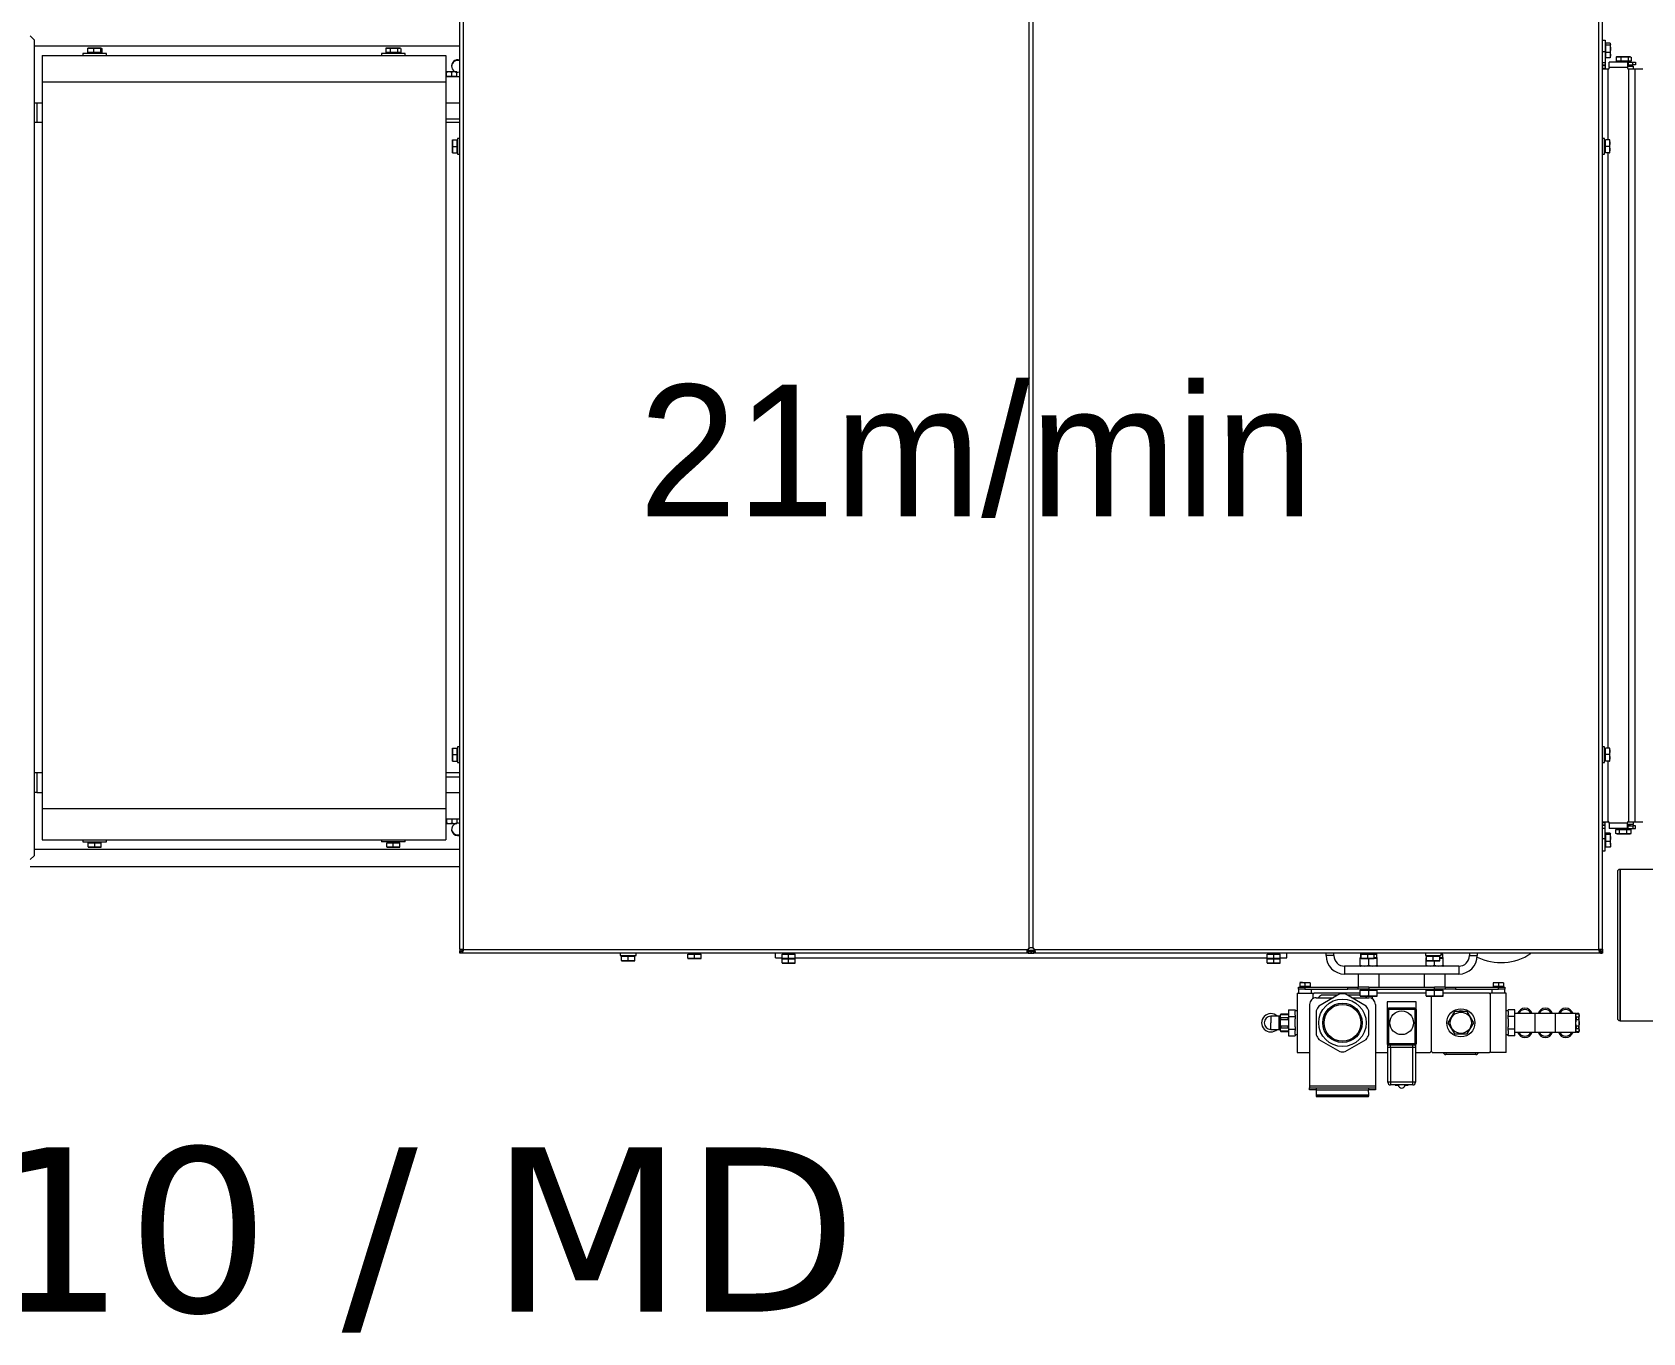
# Model space of a CAD drawing. Header units: millimetres. Extents: x -187347 to 135007, y -6415 to 292048.
# Drawn here: x -55668 to -54444, y 29269 to 30257 of the extents above; entities that cross this region are included whole.
import ezdxf

# ---------------------------------------------------------------- set-up
doc = ezdxf.new("R2010")
doc.units = ezdxf.units.MM
doc.header["$LTSCALE"] = 100
doc.layers.get('0').update_dxf_attribs({"lineweight": 18})
doc.layers.add('Layout Kromeka Details', color=253, linetype='Continuous', lineweight=5)
doc.layers.add('Layout Multivac', color=2, linetype='Continuous')
doc.styles.add('050_100', font='', dxfattribs={"height": 500})
doc.styles.add('SANSSERIFBOLD', font='verdana.ttf', dxfattribs={"height": 250})
doc.styles.get('050_100').set_extended_font_data('Univers')

# ---------------------------------------------------------------- blocks, each defined once
blk = doc.blocks.new('I310 MD_right to left')
at = {"color": 0, "linetype": 'Continuous', "lineweight": 18}
for p, q in [((458.1, 492.6), (458.1, 491.8)), ((498.1, 492.6), (458.1, 492.6)), ((498.1, 492.2), (458.1, 492.2)), ((458.1, 491.8), (458.2, 488)), ((498.1, 491.8), (458.1, 491.8)), ((497.7, 493), (458.6, 493)), ((498, 488), (498.1, 491.8)), ((498.1, 491.8), (498.1, 492.6)), ((422.6, 482.2), (424.6, 482.2)), ((422.6, 455.7), (422.6, 482.2)), ((424.6, 484.2), (424.6, 482.2)), ((424.6, 484.2), (441.6, 484.2)), ((424.6, 482.2), (441.6, 482.2)), ((424.6, 482.2), (424.6, 455.7)), ((430.6, 484.3), (428.2, 484.3)), ((428.2, 484.2), (428.2, 484.3)), ((438.1, 484.3), (435.6, 484.3)), ((438.1, 484.3), (438.1, 484.2)), ((441.6, 482.2), (441.6, 484.2)), ((441.6, 482.2), (443.6, 482.2)), ((441.6, 455.7), (441.6, 482.2)), ((443.6, 482.2), (443.6, 455.7)), ((453.1, 486.5), (453.1, 488)), ((453.1, 488), (458.1, 488)), ((458.1, 486.5), (453.1, 486.5)), ((453.1, 485), (453.1, 486.5)), ((503.1, 485), (453.1, 485)), ((453.1, 423), (453.1, 485)), ((458.1, 488), (458.1, 486.5)), ((498.1, 488), (458.1, 488)), ((498.1, 486.5), (458.1, 486.5)), ((498.1, 486.5), (498.1, 488)), ((498.1, 488), (503.1, 488)), ((503.1, 486.5), (498.1, 486.5)), ((503.1, 488), (503.1, 486.5)), ((503.1, 485), (503.1, 486.5)), ((503.1, 423), (503.1, 485)), ((353.6, 459.5), (353.6, 414.5)), ((353.6, 459.5), (365.6, 459.5)), ((365.6, 459.5), (365.6, 458.7)), ((365.6, 458.7), (365.6, 415.3)), ((409.8, 459.5), (366.4, 459.5)), ((376.8, 461.1), (399.5, 461.1)), ((376.8, 461.1), (376.8, 459.5)), ((399.5, 459.5), (399.5, 461.1)), ((410.6, 416.8), (410.6, 458.7)), ((422.6, 459.5), (411.4, 459.5)), ((422.1, 427), (422.1, 453)), ((422.3, 453.5), (422.6, 453.5)), ((422.4, 455.7), (422.4, 454)), ((422.4, 455.7), (424.6, 455.7)), ((422.4, 454), (423.1, 454)), ((423.1, 453), (422.6, 453.5)), ((423.1, 454), (423.6, 454)), ((423.1, 427), (423.1, 453)), ((423.1, 453), (443.1, 453)), ((423.6, 454), (424.6, 454)), ((424.6, 455.7), (424.6, 454)), ((424.6, 455.7), (441.6, 455.7)), ((424.6, 454), (441.6, 454)), ((441.6, 455.7), (441.6, 454)), ((441.6, 455.7), (443.9, 455.7)), ((441.6, 454), (442.7, 454)), ((442.7, 454), (443.1, 454)), ((443.1, 454), (443.9, 454)), ((443.6, 453.5), (443.1, 453)), ((443.1, 427), (443.1, 453)), ((453.1, 459.5), (443.6, 459.5)), ((443.6, 453.5), (444, 453.5)), ((443.9, 454), (443.9, 455.7)), ((444.1, 427), (444.1, 453)), ((476.1, 458.9), (460.2, 449.7)), ((496.1, 449.7), (480.2, 458.9)), ((512.6, 459.5), (503.1, 459.5)), ((512.6, 414.5), (512.6, 459.5)), ((298.4, 444), (298.1, 443.5)), ((298.1, 443.5), (298.1, 442.6)), ((298.4, 441.3), (298.1, 442.6)), ((298.1, 442.6), (298.1, 437)), ((300.3, 444), (298.4, 444)), ((298.4, 444), (298.4, 443.9)), ((298.4, 443.9), (300.3, 443.9)), ((298.4, 441.3), (298.4, 439.6)), ((300.3, 441.3), (298.4, 441.3)), ((300.6, 443.5), (300.3, 444)), ((300.3, 444), (300.3, 443.9)), ((300.3, 443.9), (300.6, 442.6)), ((300.3, 441.3), (300.3, 439.6)), ((316.1, 444), (300.6, 444)), ((300.6, 444), (300.6, 430)), ((331.6, 444), (316.1, 444)), ((316.1, 444), (316.1, 430)), ((347.1, 444), (331.6, 444)), ((331.6, 444), (331.6, 430)), ((347.1, 446.8), (347.1, 441.9)), ((347.1, 446.8), (352.1, 446.8)), ((347.1, 441.9), (352.1, 441.9)), ((347.1, 441.9), (347.1, 432.1)), ((352.1, 446.8), (352.1, 445.8)), ((353.6, 446), (352.1, 446)), ((352.1, 442.9), (352.1, 445.8)), ((352.1, 442.9), (352.1, 441.9)), ((352.1, 441.9), (352.1, 440)), ((383.2, 445.5), (378.3, 437)), ((393, 445.5), (383.2, 445.5)), ((397.9, 437), (393, 445.5)), ((458.1, 446.2), (458.1, 427.8)), ((498.1, 427.8), (498.1, 446.2)), ((514.1, 446), (512.6, 446)), ((519.1, 446.8), (514.1, 446.8)), ((514.1, 445.8), (514.1, 446.8)), ((514.1, 445.8), (514.1, 442.9)), ((514.1, 441.9), (514.1, 442.9)), ((519.1, 441.9), (514.1, 441.9)), ((514.1, 440), (514.1, 441.9)), ((519.1, 441.9), (519.1, 446.8)), ((519.5, 443.5), (519.1, 443.1)), ((519.1, 442.9), (519.5, 443.4)), ((519.1, 432.1), (519.1, 441.9)), ((519.5, 440.9), (519.1, 441.5)), ((525, 443.5), (519.5, 443.5)), ((519.5, 443.4), (519.5, 443.5)), ((519.5, 443.4), (525, 443.4)), ((519.5, 440.9), (519.5, 439.5)), ((525, 440.9), (519.5, 440.9)), ((525.3, 443.1), (525, 443.5)), ((525, 443.5), (525, 443.4)), ((525, 443.4), (525.3, 442.9)), ((525.3, 441.5), (525, 440.9)), ((525, 439.5), (525, 440.9)), ((525.3, 443.1), (525.3, 442.9)), ((525.3, 442.9), (525.3, 441.5)), ((526.1, 442), (525.3, 442.3)), ((525.3, 441.5), (525.3, 438.3)), ((532.6, 442), (526.1, 442)), ((526.1, 442), (526.1, 432)), ((532.6, 442), (532.6, 437)), ((267.1, 435.4), (132, 435.4)), ((267.1, 320.4), (267.1, 435.4)), ((267.1, 435.4), (267.1, 320.4)), ((269.1, 322.4), (269.1, 433.4)), ((298.4, 434.4), (298.1, 437)), ((298.1, 437), (298.1, 431.4)), ((298.4, 430.1), (298.1, 431.4)), ((298.1, 431.4), (298.1, 430.5)), ((298.1, 430.5), (298.4, 430)), ((298.4, 439.6), (300.3, 439.6)), ((300.3, 434.4), (298.4, 434.4)), ((298.4, 434.4), (298.4, 432.7)), ((298.4, 432.7), (300.3, 432.7)), ((300.3, 430.1), (298.4, 430.1)), ((298.4, 430.1), (298.4, 430)), ((298.4, 430), (300.3, 430)), ((300.6, 437), (300.3, 434.4)), ((300.3, 434.4), (300.3, 432.7)), ((300.3, 432.7), (300.6, 431.4)), ((300.3, 430), (300.6, 430.5)), ((300.3, 430.1), (300.3, 430)), ((300.6, 430), (316.1, 430)), ((316.1, 430), (331.6, 430)), ((331.6, 430), (347.1, 430)), ((347.1, 432.1), (352.1, 432.1)), ((347.1, 432.1), (347.1, 427.2)), ((352.1, 434), (352.1, 440)), ((352.1, 434), (352.1, 432.1)), ((352.1, 432.1), (352.1, 431.1)), ((352.1, 428.2), (352.1, 431.1)), ((378.3, 437), (383.2, 428.5)), ((393, 428.5), (397.9, 437)), ((514.1, 440), (514.1, 434)), ((514.1, 432.1), (514.1, 434)), ((519.1, 432.1), (514.1, 432.1)), ((514.1, 431.1), (514.1, 432.1)), ((514.1, 431.1), (514.1, 428.2)), ((519.1, 438.3), (519.5, 439.5)), ((519.5, 434.5), (519.1, 435.7)), ((519.1, 432.5), (519.5, 433.1)), ((519.1, 427.2), (519.1, 432.1)), ((519.5, 430.6), (519.1, 431.1)), ((519.1, 430.9), (519.5, 430.5)), ((519.5, 439.5), (525, 439.5)), ((519.5, 434.5), (519.5, 433.1)), ((525, 434.5), (519.5, 434.5)), ((519.5, 433.1), (525, 433.1)), ((525, 430.6), (519.5, 430.6)), ((519.5, 430.6), (519.5, 430.5)), ((519.5, 430.5), (525, 430.5)), ((525, 439.5), (525.3, 438.3)), ((525.3, 435.7), (525, 434.5)), ((525, 434.5), (525, 433.1)), ((525, 433.1), (525.3, 432.5)), ((525.3, 431.1), (525, 430.6)), ((525, 430.5), (525.3, 430.9)), ((525, 430.6), (525, 430.5)), ((525.3, 438.3), (525.3, 435.7)), ((525.3, 435.7), (525.3, 432.5)), ((525.3, 432.5), (525.3, 431.1)), ((525.3, 431.7), (526.1, 432)), ((525.3, 431.1), (525.3, 430.9)), ((526.1, 432), (532.6, 432)), ((532.6, 432), (532.6, 437)), ((347.1, 427.2), (352.1, 427.2)), ((352.1, 428.2), (352.1, 427.2)), ((352.1, 428), (353.6, 428)), ((383.2, 428.5), (393, 428.5)), ((401.6, 416.8), (401.6, 416.5)), ((404.9, 416.8), (401.6, 416.8)), ((401.6, 416.5), (401.6, 412.1)), ((404.9, 416.8), (408.1, 416.5)), ((411.4, 416.8), (404.9, 416.8)), ((408.1, 416.5), (411.4, 416.8)), ((408.1, 416.5), (408.1, 412.1)), ((411.4, 416.8), (414.6, 416.5)), ((414.6, 416.8), (411.4, 416.8)), ((414.6, 416.5), (414.6, 416.8)), ((414.6, 416.5), (414.6, 412.1)), ((422.1, 427), (422.1, 421)), ((422.1, 421), (444.1, 421)), ((422.4, 426.3), (423.1, 427)), ((423.1, 427), (443.1, 427)), ((423.1, 426), (443.1, 426)), ((443.1, 427), (443.8, 426.3)), ((444.1, 421), (444.1, 427)), ((451.6, 416.5), (454.9, 416.8)), ((451.6, 416.8), (451.6, 416.5)), ((454.9, 416.8), (451.6, 416.8)), ((451.6, 416.5), (451.6, 412.1)), ((454.9, 416.8), (458.1, 416.5)), ((461.4, 416.8), (454.9, 416.8)), ((455.6, 416.8), (455.6, 418.7)), ((471, 418), (458.1, 418)), ((458.1, 416.5), (458.1, 412.1)), ((460.2, 424.3), (476.1, 415.1)), ((461.4, 416.8), (464.6, 416.5)), ((464.6, 416.8), (461.4, 416.8)), ((464.6, 416.5), (464.6, 416.8)), ((464.6, 416.5), (464.6, 412.1)), ((480.2, 415.1), (496.1, 424.3)), ((498.1, 418), (485.2, 418)), ((500.6, 415.3), (500.6, 418.7)), ((512.6, 428), (514.1, 428)), ((514.1, 427.2), (514.1, 428.2)), ((519.1, 427.2), (514.1, 427.2)), ((353.6, 414.5), (365.6, 414.5)), ((354.6, 414.5), (354.6, 411.5)), ((354.6, 410), (354.6, 411.5)), ((354.6, 411.5), (359.6, 411.5)), ((359.6, 410), (354.6, 410)), ((355.6, 406.7), (355.6, 409.5)), ((355.6, 409.5), (359.6, 409.5)), ((357.6, 406.5), (355.6, 406.7)), ((357.6, 406.5), (355.6, 406.5)), ((356.2, 410), (356.2, 409.5)), ((359.6, 406.7), (357.6, 406.5)), ((361.6, 406.5), (357.6, 406.5)), ((359.6, 411.5), (359.6, 410)), ((392.1, 411.5), (359.6, 411.5)), ((392.1, 410), (359.6, 410)), ((359.6, 406.7), (359.6, 409.5)), ((359.6, 409.5), (363.6, 409.5)), ((361.6, 406.5), (359.6, 406.7)), ((363.6, 406.7), (361.6, 406.5)), ((363.6, 406.5), (361.6, 406.5)), ((363.1, 409.5), (363.1, 410)), ((363.6, 406.7), (363.6, 409.5)), ((364.6, 411.5), (364.6, 414.5)), ((365.6, 415.3), (365.6, 414.5)), ((366.4, 414.5), (401.6, 414.5)), ((392.1, 410), (392.1, 411.5)), ((392.1, 411.5), (400.1, 411.5)), ((400.1, 410), (392.1, 410)), ((400.1, 410), (400.1, 411.5)), ((400.1, 411.5), (408.1, 411.5)), ((400.1, 410), (400.1, 400)), ((400.1, 410), (408.1, 410)), ((408.1, 412.1), (401.6, 412.1)), ((402.3, 412.1), (402.3, 411.5)), ((414.6, 412.1), (408.1, 412.1)), ((408.1, 411.5), (408.1, 410)), ((458.1, 411.5), (408.1, 411.5)), ((458.1, 410), (408.1, 410)), ((413.9, 411.5), (413.9, 412.1)), ((414.6, 414.5), (451.6, 414.5)), ((416.1, 400), (416.1, 410)), ((450.1, 410), (450.1, 400)), ((458.1, 412.1), (451.6, 412.1)), ((452.3, 412.1), (452.3, 411.5)), ((464.6, 412.1), (458.1, 412.1)), ((458.1, 410), (458.1, 411.5)), ((458.1, 411.5), (466.1, 411.5)), ((458.1, 410), (466.1, 410)), ((463.9, 411.5), (463.9, 412.1)), ((464.6, 416), (474.5, 416)), ((464.6, 414.5), (499.8, 414.5)), ((466.1, 411.5), (466.1, 410)), ((466.1, 411.5), (474.1, 411.5)), ((466.1, 400), (466.1, 410)), ((474.1, 410), (466.1, 410)), ((474.1, 411.5), (474.1, 410)), ((506.6, 411.5), (474.1, 411.5)), ((506.6, 410), (474.1, 410)), ((481.7, 416), (494.3, 416)), ((500.6, 414.5), (500.6, 415.3)), ((512.6, 414.5), (500.6, 414.5)), ((501.6, 414.5), (501.6, 411.5)), ((502.6, 406.7), (502.6, 409.5)), ((502.6, 409.5), (506.6, 409.5)), ((504.6, 406.5), (502.6, 406.7)), ((504.6, 406.5), (502.6, 406.5)), ((503.2, 410), (503.2, 409.5)), ((506.6, 406.7), (504.6, 406.5)), ((508.6, 406.5), (504.6, 406.5)), ((506.6, 410), (506.6, 411.5)), ((506.6, 411.5), (511.6, 411.5)), ((511.6, 410), (506.6, 410)), ((506.6, 406.7), (506.6, 409.5)), ((506.6, 409.5), (510.6, 409.5)), ((510.6, 406.7), (508.6, 406.5)), ((508.6, 406.5), (510.6, 406.5)), ((510.1, 409.5), (510.1, 410)), ((510.6, 406.7), (510.6, 409.5)), ((511.6, 411.5), (511.6, 414.5)), ((511.6, 411.5), (511.6, 410)), ((389.7, 394), (389.7, 400)), ((389.7, 400), (476.5, 400)), ((389.7, 394), (476.5, 394)), ((401.9, 394), (401.6, 393.9)), ((401.6, 393.3), (401.6, 393.9)), ((401.6, 393.3), (401.6, 388.2)), ((408.1, 393.3), (408.1, 389.8)), ((414.6, 393.9), (414.4, 394)), ((414.6, 393.3), (414.6, 393.8)), ((414.6, 393.3), (414.6, 388.2)), ((451.9, 394), (451.6, 393.9)), ((451.6, 393.3), (451.6, 393.9)), ((451.6, 393.3), (451.6, 388.2)), ((458.1, 393.3), (458.1, 388.2)), ((464.6, 393.9), (464.4, 394)), ((464.6, 393.3), (464.6, 393.8)), ((464.6, 393.3), (464.6, 388.2)), ((476.5, 394), (476.5, 400)), ((280.4, 382.7), (280.4, 384.2)), ((280.4, 384.2), (280.6, 384.2)), ((280.4, 384.2), (280.4, 382.7)), ((280.4, 384.2), (280.4, 384.2)), ((280.6, 382.7), (280.4, 382.7)), ((280.4, 382.7), (280.4, 382.7)), ((280.4, 382.6), (281.9, 382.6)), ((280.4, 382.4), (280.4, 382.6)), ((281.9, 382.4), (280.4, 382.4)), ((280.4, 381), (280.4, 382.4)), ((280.4, 381), (280.4, -325.3)), ((283.3, 381), (280.4, 381)), ((280.6, 384.2), (280.6, 382.7)), ((281.9, 384.2), (280.6, 384.2)), ((281.9, 382.7), (280.6, 382.7)), ((280.8, 382.7), (280.8, 382.6)), ((281.9, 384.2), (712.6, 384.2)), ((281.9, 382.7), (281.9, 384.2)), ((281.9, 382.6), (281.9, 382.4)), ((281.9, 381), (281.9, 382.4)), ((283.3, 381.2), (283.3, 381)), ((712.3, 381.2), (283.3, 381.2)), ((283.3, 381), (283.3, -325.3)), ((381.6, 385.9), (375.6, 385.9)), ((375.6, 384.2), (375.6, 385.9)), ((381.6, 384.2), (381.6, 385.9)), ((401.6, 388.2), (401.6, 387.7)), ((401.6, 387.6), (401.9, 387.5)), ((401.9, 387.5), (401.9, 385.2)), ((404.1, 387.5), (401.9, 387.5)), ((401.9, 385.2), (402, 384.2)), ((401.9, 385.2), (403.1, 385.2)), ((403.1, 385.8), (403.1, 384.2)), ((415.1, 385.8), (403.1, 385.8)), ((404.1, 389.6), (406.6, 389.8)), ((404.1, 389.8), (404.1, 389.6)), ((406.6, 389.8), (404.1, 389.8)), ((404.1, 389.6), (404.1, 386.4)), ((409.1, 386.4), (404.1, 386.4)), ((404.7, 386.4), (404.7, 385.8)), ((406.6, 389.8), (409.1, 389.6)), ((411.6, 389.8), (406.6, 389.8)), ((409.1, 389.6), (411.6, 389.8)), ((409.1, 389.6), (409.1, 386.4)), ((414.1, 386.4), (409.1, 386.4)), ((411.6, 389.8), (414.1, 389.6)), ((414.1, 389.8), (411.6, 389.8)), ((413.6, 385.8), (413.6, 386.4)), ((414.1, 389.6), (414.1, 389.8)), ((414.1, 389.6), (414.1, 386.4)), ((414.6, 388.2), (414.1, 388.1)), ((414.4, 387.5), (414.1, 387.5)), ((414.4, 387.5), (414.6, 387.6)), ((414.4, 385.8), (414.4, 387.5)), ((414.6, 388.2), (414.6, 387.6)), ((415.1, 384.2), (415.1, 385.8)), ((451.6, 388.2), (451.6, 387.7)), ((453.8, 387.8), (451.6, 388.2)), ((451.6, 387.6), (451.9, 387.5)), ((451.9, 387.5), (451.9, 385.2)), ((453.9, 387.5), (451.9, 387.5)), ((451.9, 385.2), (452, 384.2)), ((451.9, 385.2), (452.7, 385.2)), ((452.7, 385.2), (453.9, 385.2)), ((453.9, 388), (456.4, 388.2)), ((453.9, 388.2), (453.9, 388)), ((456.4, 388.2), (453.9, 388.2)), ((453.9, 388), (453.9, 384.8)), ((458.9, 384.8), (453.9, 384.8)), ((454.5, 384.8), (454.5, 384.2)), ((456.4, 388.2), (458.9, 388)), ((461.4, 388.2), (456.4, 388.2)), ((458.9, 388), (461.4, 388.2)), ((458.9, 388), (458.9, 384.8)), ((463.9, 384.8), (458.9, 384.8)), ((461.4, 388.2), (463.9, 388)), ((463.9, 388.2), (461.4, 388.2)), ((463.4, 384.2), (463.4, 384.8)), ((463.9, 388), (463.9, 388.2)), ((463.9, 388), (463.9, 384.8)), ((464.4, 387.5), (463.9, 387.5)), ((463.9, 385.2), (464.4, 385.2)), ((464.6, 388.2), (464, 388)), ((464.3, 384.2), (464.4, 385.2)), ((464.4, 387.5), (464.6, 387.6)), ((464.4, 385.2), (464.4, 387.5)), ((464.6, 388.2), (464.6, 387.6)), ((484.6, 385.9), (490.6, 385.9)), ((484.6, 385.9), (484.6, 384.2)), ((490.6, 385.9), (490.6, 384.2)), ((520.4, 387.7), (520.4, 384.2)), ((525.3, 387.7), (520.4, 387.7)), ((525.4, 391.5), (527.9, 391.7)), ((525.4, 391.7), (525.4, 391.5)), ((527.9, 391.7), (525.4, 391.7)), ((525.4, 391.5), (525.4, 388.3)), ((530.4, 388.3), (525.4, 388.3)), ((525.4, 388), (527.9, 388.2)), ((525.4, 388.2), (525.4, 388)), ((527.9, 388.2), (525.4, 388.2)), ((525.4, 388), (525.4, 384.8)), ((530.4, 384.8), (525.4, 384.8)), ((526, 388.3), (526, 388.2)), ((526, 384.8), (526, 384.2)), ((527.9, 391.7), (530.4, 391.5)), ((532.9, 391.7), (527.9, 391.7)), ((527.9, 388.2), (530.4, 388)), ((532.9, 388.2), (527.9, 388.2)), ((530.4, 391.5), (532.9, 391.7)), ((530.4, 391.5), (530.4, 388.3)), ((535.4, 388.3), (530.4, 388.3)), ((530.4, 388), (532.9, 388.2)), ((530.4, 388), (530.4, 384.8)), ((535.4, 384.8), (530.4, 384.8)), ((532.9, 391.7), (535.4, 391.5)), ((535.4, 391.7), (532.9, 391.7)), ((532.9, 388.2), (535.4, 388)), ((535.4, 388.2), (532.9, 388.2)), ((534.9, 388.2), (534.9, 388.3)), ((534.9, 384.2), (534.9, 384.8)), ((535.4, 391.5), (535.4, 391.7)), ((535.4, 391.5), (535.4, 388.3)), ((535.4, 388), (535.4, 388.2)), ((535.4, 388), (535.4, 384.8)), ((894.1, 387.7), (535.4, 387.7)), ((711.9, 382), (717.6, 382)), ((712.3, 381.2), (712.4, 381.2)), ((712.6, 384.2), (712.6, 382.7)), ((714.7, 384.2), (712.6, 384.2)), ((714.7, 382.7), (712.6, 382.7)), ((713.3, 380.3), (713.5, 380.3)), ((713.3, 380.3), (713.3, -324.6)), ((714.7, 384.2), (714.8, 384.2)), ((714.7, 384.2), (714.7, 382.7)), ((714.7, 382.7), (714.8, 382.7)), ((717, 384.2), (714.8, 384.2)), ((714.8, 382.7), (714.8, 384.2)), ((717, 382.7), (714.8, 382.7)), ((716.2, 380.3), (716.1, 380.3)), ((716.2, 380.3), (716.2, -324.6)), ((717, 384.2), (1147.6, 384.2)), ((717, 382.7), (717, 384.2)), ((717.3, 381.2), (717.2, 381.2)), ((1146.3, 381.2), (717.3, 381.2)), ((894.1, 391.5), (896.6, 391.7)), ((894.1, 391.7), (894.1, 391.5)), ((896.6, 391.7), (894.1, 391.7)), ((894.1, 391.5), (894.1, 388.3)), ((899.1, 388.3), (894.1, 388.3)), ((894.1, 388), (896.6, 388.2)), ((894.1, 388.2), (894.1, 388)), ((896.6, 388.2), (894.1, 388.2)), ((894.1, 388), (894.1, 384.8)), ((899.1, 384.8), (894.1, 384.8)), ((894.7, 388.3), (894.7, 388.2)), ((894.7, 384.8), (894.7, 384.2)), ((896.6, 391.7), (899.1, 391.5)), ((901.6, 391.7), (896.6, 391.7)), ((901.6, 388.2), (896.6, 388.2)), ((896.6, 388.2), (899.1, 388)), ((899.1, 391.5), (901.6, 391.7)), ((899.1, 391.5), (899.1, 388.3)), ((904.1, 388.3), (899.1, 388.3)), ((899.1, 388), (901.6, 388.2)), ((899.1, 388), (899.1, 384.8)), ((904.1, 384.8), (899.1, 384.8)), ((901.6, 391.7), (904.1, 391.5)), ((904.1, 391.7), (901.6, 391.7)), ((901.6, 388.2), (904.1, 388)), ((904.1, 388.2), (901.6, 388.2)), ((903.6, 388.2), (903.6, 388.3)), ((903.6, 384.2), (903.6, 384.8)), ((904.1, 391.5), (904.1, 391.7)), ((904.1, 391.5), (904.1, 388.3)), ((904.1, 388), (904.1, 388.2)), ((904.1, 388), (904.1, 384.8)), ((909.1, 387.7), (904.2, 387.7)), ((909.1, 387.7), (909.1, 384.2)), ((965.6, 388), (968.1, 388.2)), ((965.6, 388.2), (965.6, 388)), ((968.1, 388.2), (965.6, 388.2)), ((965.6, 388), (965.6, 384.8)), ((970.6, 384.8), (965.6, 384.8)), ((966.2, 384.8), (966.2, 384.2)), ((968.1, 388.2), (970.6, 388)), ((973.1, 388.2), (968.1, 388.2)), ((970.6, 388), (973.1, 388.2)), ((970.6, 388), (970.6, 384.8)), ((975.6, 384.8), (970.6, 384.8)), ((973.1, 388.2), (975.6, 388)), ((975.6, 388.2), (973.1, 388.2)), ((975.1, 384.2), (975.1, 384.8)), ((975.6, 388), (975.6, 388.2)), ((975.6, 388), (975.6, 384.8)), ((1015.1, 385.8), (1015.1, 384.2)), ((1027.1, 385.8), (1015.1, 385.8)), ((1016.1, 389.6), (1018.6, 389.8)), ((1016.1, 389.8), (1016.1, 389.6)), ((1018.6, 389.8), (1016.1, 389.8)), ((1016.1, 389.6), (1016.1, 386.4)), ((1021.1, 386.4), (1016.1, 386.4)), ((1016.7, 386.4), (1016.7, 385.8)), ((1023.6, 389.8), (1018.6, 389.8)), ((1018.6, 389.8), (1021.1, 389.6)), ((1021.1, 389.6), (1023.6, 389.8)), ((1021.1, 389.6), (1021.1, 386.4)), ((1026.1, 386.4), (1021.1, 386.4)), ((1023.6, 389.8), (1026.1, 389.6)), ((1026.1, 389.8), (1023.6, 389.8)), ((1025.6, 385.8), (1025.6, 386.4)), ((1026.1, 389.6), (1026.1, 389.8)), ((1026.1, 389.6), (1026.1, 386.4)), ((1027.1, 384.2), (1027.1, 385.8)), ((1146.6, 381), (1146.3, 381.3)), ((1146.3, 381.2), (1146.3, 381)), ((1146.3, 381), (1146.3, -325.3)), ((1149.1, 381), (1146.3, 381)), ((1147.6, 382.7), (1147.6, 384.2)), ((1147.6, 384.2), (1148.9, 384.2)), ((1147.6, 382.7), (1148.9, 382.7)), ((1147.6, 382.6), (1149.1, 382.6)), ((1147.6, 382.4), (1147.6, 382.6)), ((1149.1, 382.4), (1147.6, 382.4)), ((1147.6, 381), (1147.6, 382.4)), ((1148.8, 382.6), (1148.7, 382.7)), ((1148.9, 382.7), (1148.9, 384.2)), ((1148.9, 384.2), (1149.1, 384.2)), ((1149.1, 382.7), (1148.9, 382.7)), ((1149.1, 384.2), (1149.1, 382.7)), ((1149.1, 382.7), (1149.1, 384.2)), ((1149.1, 384.2), (1149.1, 384.2)), ((1149.1, 382.7), (1149.1, 382.7)), ((1149.1, 382.6), (1149.1, 382.4)), ((1149.1, 381), (1149.1, 382.4)), ((1149.1, 381), (1149.1, -325.3)), ((132, 320.4), (267.1, 320.4)), ((1149.1, 318.5), (1475.6, 318.5)), ((278.4, 306.2), (278.4, 297.2)), ((280.4, 306.2), (278.4, 306.2)), ((1475.6, 313), (1472.6, 310)), ((1472.6, -310), (1472.6, 310)), ((274.4, 301.4), (274.6, 303.6)), ((274.4, 303.3), (274.4, 303.2)), ((274.4, 301.4), (274.4, 303.2)), ((274.4, 301.4), (274.4, 296.5)), ((274.6, 299.3), (274.4, 301.4)), ((274.4, 296.5), (274.6, 299.3)), ((274.6, 293.8), (274.4, 296.5)), ((274.4, 296.5), (274.4, 293.3)), ((274.4, 295), (274.6, 292.8)), ((274.6, 303.6), (277.8, 303.6)), ((274.6, 299.3), (277.8, 299.3)), ((277.8, 303.6), (277.8, 299.3)), ((278.4, 302.6), (277.8, 302.6)), ((277.8, 299.3), (277.8, 293.8)), ((278.4, 297.2), (280.4, 297.2)), ((278.4, 297.2), (278.4, 289.2)), ((1149.1, 305.4), (1472.6, 305.4)), ((1466.6, 298), (1159.6, 298)), ((1159.6, 274.1), (1159.6, 298)), ((1190.6, 299.6), (1190.6, 298)), ((1190.6, 299.6), (1191, 299.6)), ((1191, 299.6), (1208.6, 299.6)), ((1194.6, 303.4), (1197.1, 303.6)), ((1194.6, 303.6), (1194.6, 303.4)), ((1197.1, 303.6), (1194.6, 303.6)), ((1194.6, 303.4), (1194.6, 300.2)), ((1199.6, 300.2), (1194.6, 300.2)), ((1195.2, 300.2), (1195.2, 299.6)), ((1197.1, 303.6), (1199.6, 303.4)), ((1202.1, 303.6), (1197.1, 303.6)), ((1199.6, 303.4), (1202.1, 303.6)), ((1199.6, 303.4), (1199.6, 300.2)), ((1204.6, 300.2), (1199.6, 300.2)), ((1202.1, 303.6), (1204.6, 303.4)), ((1204.6, 303.6), (1202.1, 303.6)), ((1204.1, 299.6), (1204.1, 300.2)), ((1204.6, 303.4), (1204.6, 303.6)), ((1204.6, 303.4), (1204.6, 300.2)), ((1208.6, 298), (1208.6, 299.6)), ((1417.6, 299.6), (1417.6, 298)), ((1435.6, 299.6), (1417.6, 299.6)), ((1421.6, 303.4), (1424.1, 303.6)), ((1421.6, 303.6), (1421.6, 303.4)), ((1424.1, 303.6), (1421.6, 303.6)), ((1421.6, 303.4), (1421.6, 300.2)), ((1426.6, 300.2), (1421.6, 300.2)), ((1422.2, 300.2), (1422.2, 299.6)), ((1429.1, 303.6), (1424.1, 303.6)), ((1424.1, 303.6), (1426.6, 303.4)), ((1426.6, 303.4), (1429.1, 303.6)), ((1426.6, 303.4), (1426.6, 300.2)), ((1431.6, 300.2), (1426.6, 300.2)), ((1429.1, 303.6), (1431.6, 303.4)), ((1431.6, 303.6), (1429.1, 303.6)), ((1431.1, 299.6), (1431.1, 300.2)), ((1431.6, 303.4), (1431.6, 303.6)), ((1431.6, 303.4), (1431.6, 300.2)), ((1435.6, 298), (1435.6, 299.6)), ((1466.6, 274.1), (1466.6, 298)), ((255.7, 284.2), (249.8, 284.2)), ((255.4, 289.4), (255.4, 287.4)), ((257.4, 289.4), (255.4, 289.4)), ((255.4, 287.4), (257.4, 287.4)), ((255.7, 284.2), (255.7, -287.8)), ((260.3, 284.2), (255.7, 284.2)), ((256.9, 286.2), (256.9, 284.2)), ((256.9, 286.2), (261.4, 286.2)), ((257.4, 287.4), (257.4, 289.4)), ((260.9, 289.4), (257.4, 289.4)), ((260.9, 287.4), (257.4, 287.4)), ((258.7, 293.2), (260.3, 293.4)), ((258.7, 293.2), (258.7, 290)), ((258.9, 293.2), (258.7, 293.2)), ((261.9, 290), (258.7, 290)), ((259.4, 293.4), (258.9, 293.2)), ((260.3, 293.4), (259.4, 293.4)), ((259.4, 287.2), (259.4, 286.2)), ((261.4, 287.2), (259.4, 287.2)), ((260, 290), (260, 289.4)), ((260.3, 293.4), (261.9, 293.2)), ((264.8, 293.4), (260.3, 293.4)), ((260.3, 284.2), (260.3, -287.8)), ((260.9, 284.2), (260.3, 284.2)), ((260.9, 289.4), (260.9, 287.4)), ((261.4, 289.4), (260.9, 289.4)), ((260.9, 287.4), (261.4, 287.4)), ((261.4, 289.4), (275.4, 289.4)), ((261.4, 289.4), (261.4, 285.2)), ((261.4, 285.2), (275.4, 285.2)), ((261.4, 285.2), (261.4, 284.7)), ((261.9, 293.2), (264.8, 293.4)), ((261.9, 293.2), (261.9, 290)), ((267.6, 290), (261.9, 290)), ((264.8, 293.4), (267.6, 293.2)), ((268.9, 293.4), (264.8, 293.4)), ((267.6, 293.2), (268.9, 293.4)), ((267.6, 293.2), (267.6, 290)), ((270.2, 290), (267.6, 290)), ((269.4, 293.4), (268.9, 293.4)), ((268.9, 289.4), (268.9, 290)), ((270, 293.2), (269.4, 293.4)), ((270.2, 293.2), (270.2, 290)), ((274.6, 292.8), (274.4, 293.3)), ((274.4, 293.2), (274.4, 293.1)), ((274.6, 293.8), (277.8, 293.8)), ((274.6, 292.8), (277.8, 292.8)), ((275.4, 285.2), (275.4, 289.4)), ((275.4, 285.2), (275.4, 284.7)), ((276.2, 284.2), (275.9, 284.2)), ((280.4, 284.2), (276.2, 284.2)), ((276.2, 284.2), (276.2, 238.2)), ((277.8, 293.8), (278.4, 293.8)), ((277.8, 293.8), (277.8, 292.8)), ((280.4, 289.2), (278.4, 289.2)), ((278.4, 289.2), (278.4, 287.2)), ((278.4, 287.2), (280.4, 287.2)), ((278.4, 287.2), (278.4, 286.7)), ((278.4, 286.7), (280.4, 286.7)), ((278.4, 286.7), (278.4, 284.7)), ((280.4, 284.7), (278.4, 284.7)), ((278.4, 284.7), (278.4, 284.2)), ((1159.6, 282), (1149.1, 282)), ((1151.2, 285.1), (1151.2, 285.5)), ((1153.2, 285.5), (1151.2, 285.5)), ((1151.2, 282.1), (1151.2, 285.1)), ((1155.2, 282.1), (1151.2, 282.1)), ((1151.8, 282.1), (1151.8, 282)), ((1155.2, 285.1), (1153.2, 285.5)), ((1157.2, 285.5), (1153.2, 285.5)), ((1155.2, 282.1), (1155.2, 285.1)), ((1159.2, 282.1), (1155.2, 282.1)), ((1159.2, 285.5), (1157.2, 285.5)), ((1158.7, 282), (1158.7, 282.1)), ((1159.2, 285.5), (1159.2, 285.1)), ((1159.2, 282.1), (1159.2, 285.1)), ((1466.6, 274.1), (1159.6, 274.1)), ((1159.6, -277.9), (1159.6, 274.1)), ((1466.6, -277.9), (1466.6, 274.1)), ((1159.6, 262), (1149.1, 262)), ((1470.6, 262), (1466.6, 262)), ((1470.6, 247), (1470.6, 262)), ((1470.6, 262), (1472.6, 262)), ((1159.6, 250), (1149.1, 250)), ((1149.1, 247), (1159.6, 247)), ((1466.6, 247), (1472.6, 247)), ((274.8, 235.7), (275, 238.2)), ((275, 238.2), (274.8, 238.2)), ((274.8, 238.2), (274.8, 235.7)), ((275, 233.2), (274.8, 235.7)), ((274.8, 235.7), (274.8, 230.7)), ((274.8, 230.7), (275, 233.2)), ((275, 238.2), (278.2, 238.2)), ((275, 233.2), (278.2, 233.2)), ((278.2, 238.2), (278.2, 233.2)), ((278.8, 237.6), (278.2, 237.6)), ((278.2, 233.2), (278.2, 228.2)), ((280.4, 239.2), (278.8, 239.2)), ((278.8, 239.2), (278.8, 230.9)), ((1150.7, 239.2), (1149.1, 239.2)), ((1150.7, 227.2), (1150.7, 239.2)), ((1151.3, 237.6), (1150.7, 237.6)), ((1154.5, 238.2), (1151.3, 238.2)), ((1151.3, 233.2), (1151.3, 238.2)), ((1154.5, 233.2), (1151.3, 233.2)), ((1151.3, 228.2), (1151.3, 233.2)), ((1154.5, 238.2), (1154.7, 235.7)), ((1154.7, 238.2), (1154.5, 238.2)), ((1154.7, 235.7), (1154.5, 233.2)), ((1154.5, 233.2), (1154.7, 230.7)), ((1154.7, 235.7), (1154.7, 238.2)), ((1154.7, 230.7), (1154.7, 235.7)), ((275, 228.2), (274.8, 230.7)), ((274.8, 230.7), (274.8, 228.2)), ((274.8, 228.2), (275, 228.2)), ((275, 228.2), (278.2, 228.2)), ((276.2, 228.2), (276.2, -224)), ((278.2, 228.8), (278.8, 228.8)), ((278.8, 230.9), (278.8, 227.2)), ((278.8, 227.2), (280.4, 227.2)), ((1149.1, 227.2), (1150.7, 227.2)), ((1150.7, 228.8), (1151.3, 228.8)), ((1154.5, 228.2), (1151.3, 228.2)), ((1154.7, 230.7), (1154.5, 228.2)), ((1154.5, 228.2), (1154.7, 228.2)), ((1154.7, 228.2), (1154.7, 230.7)), ((274.8, -226.5), (275, -224)), ((275, -224), (274.8, -224)), ((274.8, -224), (274.8, -226.5)), ((275, -229), (274.8, -226.5)), ((274.8, -226.5), (274.8, -231.5)), ((274.8, -231.5), (275, -229)), ((275, -234), (274.8, -231.5)), ((274.8, -231.5), (274.8, -234)), ((275, -224), (278.2, -224)), ((275, -229), (278.2, -229)), ((278.2, -224), (278.2, -229)), ((278.8, -224.6), (278.2, -224.6)), ((278.2, -229), (278.2, -234)), ((280.4, -223), (278.8, -223)), ((278.8, -223), (278.8, -231.3)), ((278.8, -231.3), (278.8, -235)), ((1150.7, -223), (1149.1, -223)), ((1150.7, -235), (1150.7, -223)), ((1151.3, -224.6), (1150.7, -224.6)), ((1154.5, -224), (1151.3, -224)), ((1151.3, -229), (1151.3, -224)), ((1154.5, -229), (1151.3, -229)), ((1151.3, -234), (1151.3, -229)), ((1154.5, -224), (1154.7, -226.5)), ((1154.7, -224), (1154.5, -224)), ((1154.7, -226.5), (1154.5, -229)), ((1154.5, -229), (1154.7, -231.5)), ((1154.7, -231.5), (1154.5, -234)), ((1154.7, -226.5), (1154.7, -224)), ((1154.7, -231.5), (1154.7, -226.5)), ((1154.7, -234), (1154.7, -231.5)), ((274.8, -234), (275, -234)), ((275, -234), (278.2, -234)), ((276.2, -234), (276.2, -287.8)), ((278.2, -233.4), (278.8, -233.4)), ((278.8, -235), (280.4, -235)), ((1149.1, -235), (1150.7, -235)), ((1150.7, -233.4), (1151.3, -233.4)), ((1154.5, -234), (1151.3, -234)), ((1154.5, -234), (1154.7, -234)), ((1149.1, -247), (1159.6, -247)), ((1159.6, -250), (1149.1, -250)), ((1466.6, -247), (1472.6, -247)), ((1470.6, -262), (1470.6, -247)), ((1159.6, -262), (1149.1, -262)), ((1470.6, -262), (1466.6, -262)), ((1472.6, -262), (1470.6, -262)), ((1466.6, -277.9), (1159.6, -277.9)), ((1159.6, -298), (1159.6, -277.9)), ((1466.6, -298), (1466.6, -277.9)), ((255.7, -287.8), (249.8, -287.8)), ((255.4, -293), (255.4, -291)), ((255.4, -291), (257.4, -291)), ((257.4, -293), (255.4, -293)), ((260.3, -287.8), (255.7, -287.8)), ((256.9, -287.8), (256.9, -289.8)), ((261.4, -289.8), (256.9, -289.8)), ((257.4, -291), (257.4, -293)), ((260.9, -291), (257.4, -291)), ((260.9, -293), (257.4, -293)), ((258.7, -296.8), (258.7, -293.6)), ((258.7, -293.6), (260.8, -293.6)), ((259.4, -289.8), (259.4, -290.8)), ((261.4, -290.8), (259.4, -290.8)), ((260, -293), (260, -293.6)), ((260.9, -287.8), (260.3, -287.8)), ((260.8, -296.8), (260.8, -293.6)), ((260.8, -293.6), (266.5, -293.6)), ((260.9, -293), (260.9, -291)), ((260.9, -291), (261.4, -291)), ((261.4, -293), (260.9, -293)), ((261.4, -288.8), (261.4, -288.3)), ((261.4, -288.8), (275.4, -288.8)), ((261.4, -293), (261.4, -288.8)), ((261.4, -293), (275.4, -293)), ((266.5, -296.8), (266.5, -293.6)), ((266.5, -293.6), (270.1, -293.6)), ((268.9, -293.6), (268.9, -293)), ((270.1, -296.8), (270.1, -293.6)), ((275.4, -288.8), (275.4, -288.3)), ((275.4, -288.8), (275.4, -293)), ((276.2, -287.8), (275.9, -287.8)), ((280.4, -287.8), (276.2, -287.8)), ((278.4, -288.3), (278.4, -287.8)), ((280.4, -288.3), (278.4, -288.3)), ((278.4, -290.3), (278.4, -288.3)), ((278.4, -290.3), (280.4, -290.3)), ((278.4, -290.8), (278.4, -290.3)), ((278.4, -290.8), (280.4, -290.8)), ((278.4, -292.8), (278.4, -290.8)), ((280.4, -292.8), (278.4, -292.8)), ((278.4, -300.8), (278.4, -292.8)), ((1159.6, -282), (1149.1, -282)), ((1151.2, -285.3), (1150.6, -285.3)), ((1151.2, -282.1), (1151.2, -285.1)), ((1151.2, -282.1), (1155.2, -282.1)), ((1151.2, -285.5), (1151.2, -285.1)), ((1151.2, -285.5), (1153.2, -285.5)), ((1151.8, -282), (1151.8, -282.1)), ((1153.2, -285.5), (1157.2, -285.5)), ((1155.2, -282.1), (1155.2, -285.1)), ((1155.2, -282.1), (1159.2, -282.1)), ((1155.2, -285.1), (1157.2, -285.5)), ((1157.2, -285.5), (1159.2, -285.5)), ((1158.7, -282.1), (1158.7, -282)), ((1159.2, -282.1), (1159.2, -285.1)), ((1159.2, -285.1), (1159.2, -285.5)), ((259.7, -297), (258.7, -296.8)), ((259.1, -296.9), (259.4, -297)), ((259.4, -297), (259.7, -297)), ((260.8, -296.8), (259.7, -297)), ((259.7, -297), (263.6, -297)), ((263.6, -297), (260.8, -296.8)), ((263.6, -297), (268.3, -297)), ((268.3, -297), (266.5, -296.8)), ((270.1, -296.8), (268.3, -297)), ((268.3, -297), (269.4, -297)), ((269.4, -297), (269.8, -296.9)), ((269.8, -296.9), (270.1, -296.8)), ((274.4, -298.3), (274.6, -296.2)), ((274.5, -296.6), (274.4, -296.8)), ((274.4, -296.8), (274.4, -298.3)), ((274.4, -298.3), (274.4, -303.1)), ((274.6, -300.3), (274.4, -298.3)), ((274.4, -303.1), (274.6, -300.3)), ((274.6, -305.9), (274.4, -303.1)), ((274.4, -303.1), (274.4, -306.6)), ((274.4, -306.6), (274.6, -305.9)), ((274.6, -296.2), (274.5, -296.6)), ((274.6, -296.2), (277.8, -296.2)), ((274.6, -300.3), (277.8, -300.3)), ((274.6, -305.9), (277.8, -305.9)), ((277.8, -296.2), (277.8, -300.3)), ((278.4, -297.4), (277.8, -297.4)), ((277.8, -300.3), (277.8, -305.9)), ((277.8, -305.9), (277.8, -307.4)), ((278.4, -300.8), (280.4, -300.8)), ((278.4, -309.8), (278.4, -300.8)), ((1472.6, -305.4), (1149.1, -305.4)), ((1466.6, -298), (1159.6, -298)), ((1190.6, -298), (1190.6, -299.6)), ((1190.6, -299.6), (1208.6, -299.6)), ((1193.9, -303.4), (1193.9, -300.2)), ((1193.9, -300.2), (1196.4, -300.2)), ((1195.1, -303.6), (1194.1, -303.4)), ((1194.1, -303.5), (1194.6, -303.6)), ((1194.6, -303.6), (1195.1, -303.6)), ((1196.4, -303.4), (1195.1, -303.6)), ((1195.1, -303.6), (1199.2, -303.6)), ((1195.2, -299.6), (1195.2, -300.2)), ((1196.4, -303.4), (1196.4, -300.2)), ((1196.4, -300.2), (1202.1, -300.2)), ((1199.2, -303.6), (1196.4, -303.4)), ((1202.1, -303.4), (1199.2, -303.6)), ((1199.2, -303.6), (1203.7, -303.6)), ((1202.1, -303.4), (1202.1, -300.2)), ((1202.1, -300.2), (1205.4, -300.2)), ((1203.7, -303.6), (1202.1, -303.4)), ((1203.7, -303.6), (1204.6, -303.6)), ((1204.1, -300.2), (1204.1, -299.6)), ((1204.6, -303.6), (1205.2, -303.5)), ((1205.2, -303.4), (1205.4, -303.4)), ((1205.4, -303.4), (1205.4, -300.2)), ((1208.6, -299.6), (1208.6, -298)), ((1417.6, -298), (1417.6, -299.6)), ((1417.6, -299.6), (1435.6, -299.6)), ((1421.2, -303.4), (1421.2, -300.2)), ((1421.2, -300.2), (1422.1, -300.2)), ((1421.7, -303.6), (1421.2, -303.4)), ((1422.1, -303.4), (1421.7, -303.6)), ((1421.7, -303.6), (1424.8, -303.6)), ((1422.1, -303.4), (1422.1, -300.2)), ((1422.1, -300.2), (1427.5, -300.2)), ((1424.8, -303.6), (1422.1, -303.4)), ((1422.2, -299.6), (1422.2, -300.2)), ((1427.5, -303.4), (1424.8, -303.6)), ((1424.8, -303.6), (1429.8, -303.6)), ((1427.5, -303.4), (1427.5, -300.2)), ((1427.5, -300.2), (1432, -300.2)), ((1429.8, -303.6), (1427.5, -303.4)), ((1429.8, -303.6), (1431.6, -303.6)), ((1431.1, -300.2), (1431.1, -299.6)), ((1431.6, -303.6), (1432, -303.4)), ((1432, -303.4), (1432, -300.2)), ((1435.6, -299.6), (1435.6, -298)), ((274.4, -306.6), (274.4, -306.8)), ((274.4, -306.8), (274.5, -307)), ((274.6, -307.4), (277.8, -307.4)), ((277.8, -306.2), (278.4, -306.2)), ((280.4, -309.8), (278.4, -309.8)), ((1475.6, -313), (1472.6, -310))]:
    blk.add_line(p, q, dxfattribs=at)
at = {"color": 0, "linetype": 'Continuous', "lineweight": 18, "flags": 128}
for points in [[(298.1, 442.6), (298.2, 443.2), (298.4, 443.9)], [(300.6, 442.6), (300.6, 442), (300.3, 441.3)], [(298.1, 437), (298.2, 438), (298.4, 439.6)], [(298.1, 431.4), (298.2, 432), (298.4, 432.7)], [(300.3, 439.6), (300.6, 438), (300.6, 437)], [(300.6, 431.4), (300.6, 430.8), (300.3, 430.1)], [(401.6, 416.5), (402.3, 416.6), (404.9, 416.8)], [(458.1, 416.5), (458.8, 416.6), (461.4, 416.8)], [(508.6, 406.5), (507.1, 406.6), (506.6, 406.7)], [(281.9, 384.2), (282.2, 384), (282.6, 383.3), (282.9, 382.3), (283.3, 381.2)], [(404.1, 387.8), (402.5, 388), (401.6, 388.2)], [(712.3, 381.2), (712, 381.8), (711.9, 382.3), (711.8, 382.9), (711.8, 383.3), (711.9, 383.7), (712, 383.9), (712.3, 384.1), (712.6, 384.2)], [(712.4, 381.2), (712.1, 381.5), (712, 381.8), (711.9, 382), (711.9, 382.3), (711.9, 382.4), (712.1, 382.6), (712.3, 382.7), (712.6, 382.7)], [(717, 384.2), (717.3, 384.1), (717.5, 384), (717.7, 383.7), (717.8, 383.3), (717.8, 382.9), (717.7, 382.4), (717.5, 381.9), (717.3, 381.2)], [(717, 382.7), (717.2, 382.7), (717.5, 382.6), (717.6, 382.5), (717.7, 382.3), (717.7, 382.1), (717.6, 381.8), (717.4, 381.5), (717.2, 381.2)], [(1146.3, 381.2), (1146.6, 382.3), (1147, 383.3), (1147.3, 384), (1147.6, 384.2)], [(274.6, 303.6), (274.6, 303.5), (274.4, 303.1)], [(1150.6, 294.8), (1149.3, 294.6), (1149.1, 294.5)], [(1150.6, 294.2), (1149.3, 294.1), (1149.1, 294)], [(268.9, 293.4), (269.9, 293.3), (270.2, 293.2)], [(274.4, 293.3), (274.6, 293.7), (274.6, 293.8)], [(1149.1, 285.5), (1150, 285.3), (1151.2, 285.3)], [(1153.2, 285.5), (1153.1, 285.5), (1151.2, 285.1)], [(1157.2, 285.5), (1155.6, 285.3), (1155.2, 285.1)], [(1159.2, 285.1), (1157.7, 285.5), (1157.2, 285.5)], [(1150.6, -285.3), (1149.3, -285.5), (1149.1, -285.5)], [(1151.2, -285.1), (1152.8, -285.5), (1153.2, -285.5)], [(1153.2, -285.5), (1154.8, -285.3), (1155.2, -285.1)], [(1157.2, -285.5), (1157.4, -285.5), (1159.2, -285.1)], [(266.5, -296.8), (265.8, -296.9), (263.6, -297)], [(1205.4, -303.4), (1205, -303.5), (1203.7, -303.6)], [(1432, -303.4), (1431.5, -303.5), (1429.8, -303.6)], [(274.6, -307.4), (274.6, -307.2), (274.4, -306.6)]]:
    blk.add_lwpolyline(points, dxfattribs=at)
at = {"color": 0, "linetype": 'Continuous', "lineweight": 18}
for centre, radius in [((478.1, 437), 18), ((388.1, 437), 10.7), ((388.1, 437), 8.08), ((433.1, 437), 9), ((478.1, 437), 15), ((478.1, 437), 14)]:
    blk.add_circle(centre, radius, dxfattribs=at)
for centre, radius, start, end in [((458.6, 492.6), 0.45, 90, 180), ((497.7, 492.6), 0.45, 0, 90), ((424.6, 482.2), 2, 90, 180), ((433.1, 484.2), 2.5, 0, 180), ((441.6, 482.2), 2, 0, 90), ((388.1, 437), 31.2, 133.9455, 136.0545), ((376.8, 459.1), 2, 90, 169.9213), ((399.5, 459.1), 2, 10.0787, 90), ((388.1, 437), 31.2, 43.9455, 46.0545), ((433.1, 437), 31.2, 133.9455, 136.0545), ((423.1, 453), 1, 150, 180), ((423.1, 453), 1, 90, 150), ((443.1, 453), 1, 30, 90), ((443.1, 453), 1, 0, 30), ((478.1, 437), 22, 84.62, 95.38), ((308.4, 442.4), 5.8, 16.5279, 163.4721), ((308.4, 442.4), 4.8, 20.1055, 159.8945), ((323.9, 442.4), 5.8, 16.5279, 163.4721), ((323.9, 442.4), 4.8, 20.1055, 159.8945), ((339.4, 442.4), 5.8, 16.5279, 163.4721), ((339.4, 442.4), 4.8, 20.1055, 159.8945), ((478.1, 437), 22, 144.62, 155.38), ((478.1, 437), 22, 24.62, 35.38), ((532.6, 437), 6.95, 226.007, 133.993), ((532.6, 437), 5, 270, 90), ((267.1, 433.4), 2, 0.0122, 89.2976), ((308.4, 431.7), 5.8, 196.5279, 343.4721), ((308.4, 431.7), 4.8, 200.1055, 339.8945), ((323.9, 431.7), 5.8, 196.5279, 343.4721), ((323.9, 431.7), 4.8, 200.1055, 339.8945), ((339.4, 431.7), 5.8, 196.5279, 343.4721), ((339.4, 431.7), 4.8, 200.1055, 339.8945), ((388.1, 437), 9, 253.0472, 286.8087), ((423.1, 427), 1, 180, 225), ((423.1, 427), 1, 225, 270), ((443.1, 427), 1, 270, 315), ((443.1, 427), 1, 315, 0), ((458.1, 423), 5, 180, 270), ((478.1, 437), 22, 204.62, 215.38), ((478.1, 437), 26.5, 225.8058, 229.6642), ((478.1, 437), 26.5, 307.5847, 314.1942), ((478.1, 437), 22, 324.62, 335.38), ((498.1, 423), 5, 270, 0), ((388.1, 437), 31.3, 223.9455, 226.0545), ((478.1, 437), 22, 264.62, 275.38), ((478.1, 437), 31.3, 313.9455, 316.0545), ((389.7, 385.9), 14.1, 90, 180), ((389.7, 385.9), 8.1, 90, 180), ((404.9, 384.2), 9.68, 70.3735, 109.6265), ((411.4, 384.4), 9.5, 69.9856, 110.0144), ((454.9, 384.4), 9.5, 69.9856, 110.0144), ((461.4, 384.2), 9.68, 70.3735, 109.6265), ((476.5, 385.9), 14.1, 0, 90), ((476.5, 385.9), 8.1, 0, 90), ((281.1, 380.5), 2.33, 26.831, 68.7111), ((283.4, 381.2), 1.5, 127.5306, 180), ((357.6, 351), 40.3, 63.3695, 124.4272), ((714.7, 382.9), 2.99, 214.8257, 242.3677), ((714.8, 382.9), 2.99, 214.8257, 242.3677), ((714.8, 383.2), 3.28, 243.7934, 296.2066), ((714.7, 382.9), 2.99, 297.6323, 325.1743), ((714.8, 382.9), 2.99, 297.6323, 325.1743), ((1148.5, 380.5), 2.33, 111.2889, 153.169), ((1146.1, 381.2), 1.5, 0, 52.4601), ((267.1, 322.4), 2, 270.6998, 359.9903), ((1150.6, 290), 4.73, 286.5967, 90.1915), ((1150.6, 289.5), 4.74, 3.2759, 90.1097), ((260.9, 284.7), 0.5, 270, 0), ((275.9, 284.7), 0.5, 180, 270), ((260.9, -288.3), 0.5, 0, 90), ((275.9, -288.3), 0.5, 90, 180), ((1150.6, -290), 4.73, 251.3913, 73.3491), ((1150.6, -289.5), 4.75, 251.5351, 356.6859)]:
    blk.add_arc(centre, radius, start, end, dxfattribs=at)

msp = doc.modelspace()

# ---------------------------------------------------------------- block references
at = {"layer": 'Layout Multivac', "rotation": 180}
msp.add_blockref('I310 MD_right to left', (-54194.2, 29941.7, 3.4), dxfattribs=at)

# ---------------------------------------------------------------- texts
at = {"layer": 'Layout Kromeka Details', "linetype": 'Continuous', "insert": (-55207.1, 29989.6, 3.4), "char_height": 100, "attachment_point": 1, "style": '050_100'}
msp.add_mtext_dynamic_manual_height_columns('21m/min', width=483.168, gutter_width=2500, heights=[0], dxfattribs=at)
at = {"layer": 'Layout Multivac', "style": 'SANSSERIFBOLD', "text_generation_flag": 6}
msp.add_text('I310 / MD', height=125, rotation=180, dxfattribs=at).set_placement((-55865.4, 29285.1, 6.9))

doc.saveas('drawing.dxf')
